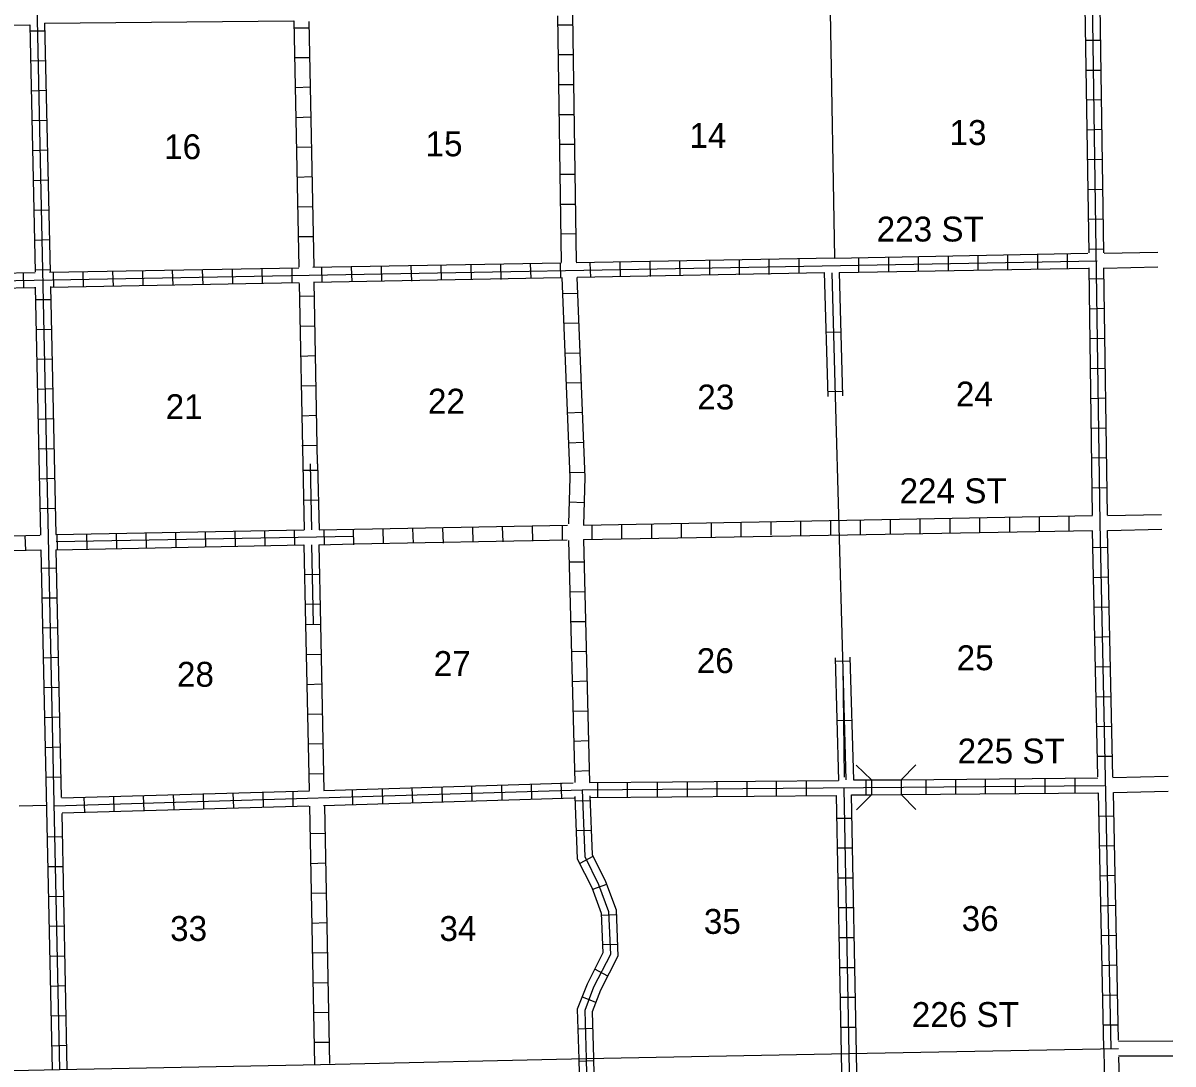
# Model space of a CAD drawing. Extents: x 1826985 to 2172499, y 15894647 to 16271025.
# Drawn here: x 2046535 to 2069663, y 16027751 to 16048680 of the extents above; entities that cross this region are included whole.
import ezdxf

# ---------------------------------------------------------------- set-up
doc = ezdxf.new("R2010")
doc.units = 0
for name, color, linetype in [('L10', 7, 'Continuous'), ('L11', 7, 'Continuous'), ('L13', 7, 'Continuous'), ('L14', 7, 'Continuous'), ('L18', 7, 'Continuous'), ('L30', 7, 'Continuous'), ('L4', 7, 'Continuous'), ('L51', 7, 'Continuous'), ('L8', 7, 'Continuous'), ('L9', 7, 'Continuous')]:
    doc.layers.add(name, color=color, linetype=linetype)

msp = doc.modelspace()

# ---------------------------------------------------------------- linework, layer by layer
at = {"layer": 'L10'}
msp.add_line((2041576, 16048578), (2046670, 16048642), dxfattribs=at)
at = {"layer": 'L11'}
for p, q in [((2068269, 16028060), (2068380, 16022912)), ((2063121, 16022769), (2062995, 16027959)), ((2063422, 16022769), (2063296, 16027959)), ((2068570, 16027891), (2068681, 16022891))]:
    msp.add_line(p, q, dxfattribs=at)
at = {"layer": 'L13'}
for p, q in [((2062771, 16048907), (2062855, 16043961)), ((2062869, 16041178), (2063016, 16035923)), ((2047008, 16032945), (2046460, 16032933))]:
    msp.add_line(p, q, dxfattribs=at)
at = {"layer": 'L18'}
for p, q in [((2063597, 16033461), (2063290, 16033762)), ((2064198, 16033467), (2064489, 16033768)), ((2063597, 16033461), (2064198, 16033467)), ((2063597, 16033461), (2063597, 16033160)), ((2064198, 16033467), (2064198, 16033166)), ((2063597, 16033160), (2063296, 16032859)), ((2063597, 16033160), (2064198, 16033166)), ((2064198, 16033166), (2064494, 16032870))]:
    msp.add_line(p, q, dxfattribs=at)
at = {"layer": 'L4'}
msp.add_lwpolyline([(2041970, 16027527), (2047271, 16027643), (2052519, 16027743), (2057863, 16027859), (2063148, 16027959), (2068565, 16028060)], dxfattribs=at)
at = {"layer": 'L51'}
for p, q in [((2068280, 16044053), (2069357, 16044074)), ((2068269, 16043752), (2069357, 16043779)), ((2068348, 16038778), (2069431, 16038799)), ((2068348, 16038477), (2069436, 16038504)), ((2068454, 16033509), (2069563, 16033535)), ((2068465, 16033208), (2069563, 16033234)), ((2068565, 16028208), (2069663, 16028218)), ((2068565, 16027912), (2069663, 16027917))]:
    msp.add_line(p, q, dxfattribs=at)
at = {"layer": 'L8'}
for p, q in [((2046970, 16048675), (2051980, 16048721)), ((2051980, 16048721), (2052081, 16043768)), ((2051986, 16048583), (2052287, 16048583)), ((2052282, 16048710), (2052382, 16043779)), ((2057298, 16048641), (2057599, 16048641)), ((2046669, 16048520), (2046970, 16048525)), ((2067905, 16048335), (2068206, 16048335)), ((2046690, 16047918), (2046986, 16047929)), ((2051997, 16047987), (2052298, 16047987)), ((2057303, 16048045), (2057604, 16048045)), ((2067910, 16047733), (2068211, 16047733)), ((2057314, 16047443), (2057614, 16047443)), ((2046696, 16047316), (2046997, 16047327)), ((2052013, 16047385), (2052314, 16047395)), ((2067921, 16047137), (2068222, 16047142)), ((2046712, 16046720), (2047013, 16046725)), ((2052023, 16046783), (2052319, 16046793)), ((2057319, 16046841), (2057620, 16046841)), ((2067937, 16046535), (2068238, 16046545)), ((2057329, 16046244), (2057630, 16046244)), ((2046727, 16046118), (2047028, 16046128)), ((2052028, 16046186), (2052329, 16046192)), ((2067947, 16045933), (2068248, 16045943)), ((2052044, 16045584), (2052345, 16045595)), ((2057340, 16045642), (2057636, 16045642)), ((2046738, 16045516), (2047039, 16045526)), ((2067952, 16045336), (2068253, 16045341)), ((2046754, 16044919), (2047055, 16044924)), ((2052055, 16044982), (2052356, 16044993)), ((2057345, 16045040), (2057646, 16045040)), ((2067963, 16044734), (2068264, 16044745)), ((2057356, 16044444), (2057657, 16044449)), ((2046764, 16044317), (2047065, 16044328)), ((2052071, 16044386), (2052372, 16044391)), ((2057662, 16043868), (2062855, 16043961)), ((2062139, 16043942), (2062139, 16043641)), ((2062855, 16043955), (2067952, 16044053)), ((2063338, 16043958), (2063338, 16043662)), ((2063940, 16043974), (2063940, 16043678)), ((2064536, 16043984), (2064536, 16043683)), ((2065138, 16043995), (2065138, 16043694)), ((2065740, 16044011), (2065740, 16043710)), ((2066337, 16044016), (2066337, 16043720)), ((2066939, 16044027), (2066939, 16043726)), ((2067535, 16044043), (2067535, 16043742)), ((2067974, 16044132), (2068269, 16044143)), ((2020687, 16043029), (2068137, 16043900)), ((2046780, 16043720), (2047081, 16043726)), ((2047065, 16043668), (2052081, 16043757)), ((2048940, 16043699), (2048945, 16043404)), ((2049536, 16043710), (2049547, 16043409)), ((2050138, 16043720), (2050149, 16043419)), ((2050740, 16043726), (2050745, 16043435)), ((2051337, 16043742), (2051347, 16043441)), ((2051939, 16043752), (2051944, 16043451)), ((2052361, 16043768), (2057361, 16043858)), ((2052541, 16043757), (2052546, 16043462)), ((2053137, 16043779), (2053148, 16043478)), ((2053739, 16043784), (2053744, 16043483)), ((2054336, 16043794), (2054346, 16043493)), ((2054938, 16043810), (2054948, 16043509)), ((2055540, 16043815), (2055545, 16043520)), ((2056136, 16043826), (2056147, 16043525)), ((2056738, 16043842), (2056749, 16043541)), ((2057340, 16043852), (2057345, 16043562)), ((2057937, 16043858), (2057947, 16043562)), ((2058538, 16043879), (2058544, 16043578)), ((2059140, 16043884), (2059146, 16043583)), ((2059737, 16043895), (2059748, 16043594)), ((2060339, 16043911), (2060339, 16043610)), ((2060936, 16043916), (2060936, 16043620)), ((2061537, 16043926), (2061537, 16043625)), ((2062949, 16043661), (2067963, 16043752)), ((2036690, 16043478), (2046780, 16043662)), ((2046537, 16043652), (2046548, 16043351)), ((2047139, 16043668), (2047145, 16043367)), ((2047736, 16043678), (2047746, 16043377)), ((2048338, 16043683), (2048348, 16043383)), ((2052382, 16043478), (2052452, 16039819)), ((2052387, 16043467), (2057361, 16043562)), ((2057678, 16043567), (2062649, 16043662)), ((2067979, 16043536), (2068280, 16043541)), ((2036696, 16043177), (2046764, 16043361)), ((2047086, 16043367), (2052086, 16043462)), ((2052086, 16043441), (2052160, 16039813)), ((2057382, 16043245), (2057678, 16043251)), ((2046791, 16043119), (2047086, 16043124)), ((2052086, 16043187), (2052387, 16043192)), ((2067989, 16042934), (2068285, 16042944)), ((2052102, 16042585), (2052403, 16042591)), ((2057403, 16042643), (2057704, 16042654)), ((2046807, 16042517), (2047102, 16042527)), ((2067995, 16042337), (2068296, 16042342)), ((2046812, 16041920), (2047113, 16041925)), ((2052113, 16041983), (2052414, 16041994)), ((2057430, 16042041), (2057731, 16042052)), ((2068005, 16041735), (2068306, 16041740)), ((2052129, 16041387), (2052430, 16041392)), ((2057456, 16041445), (2057757, 16041450)), ((2046828, 16041318), (2047129, 16041329)), ((2068010, 16041133), (2068311, 16041144)), ((2046838, 16040716), (2047139, 16040727)), ((2052139, 16040785), (2052440, 16040795)), ((2057477, 16040843), (2057778, 16040853)), ((2068021, 16040537), (2068322, 16040542)), ((2057504, 16040241), (2057805, 16040251)), ((2046854, 16040119), (2047155, 16040125)), ((2052145, 16040183), (2052446, 16040193)), ((2052160, 16039813), (2052188, 16038488)), ((2052310, 16039816), (2052338, 16038490)), ((2052460, 16039819), (2052488, 16038493)), ((2068032, 16039935), (2068327, 16039945)), ((2052462, 16039686), (2052164, 16039680)), ((2057530, 16039644), (2057820, 16039650)), ((2046865, 16039518), (2047166, 16039528)), ((2068037, 16039333), (2068338, 16039343)), ((2052475, 16039090), (2052177, 16039083)), ((2046881, 16038916), (2047182, 16038926)), ((2057519, 16039053), (2057820, 16039042)), ((2057804, 16038581), (2068047, 16038778)), ((2059780, 16038328), (2059780, 16038619)), ((2060380, 16038339), (2060380, 16038631)), ((2060980, 16038350), (2060980, 16038642)), ((2061580, 16038382), (2061580, 16038654)), ((2062180, 16038382), (2062180, 16038665)), ((2062780, 16038382), (2062780, 16038683)), ((2063380, 16038382), (2063380, 16038683)), ((2063982, 16038403), (2063982, 16038699)), ((2064579, 16038409), (2064579, 16038710)), ((2065180, 16038419), (2065180, 16038720)), ((2065777, 16038435), (2065777, 16038736)), ((2066379, 16038440), (2066379, 16038741)), ((2066981, 16038451), (2066981, 16038752)), ((2067578, 16038467), (2067578, 16038768)), ((2036791, 16038192), (2046870, 16038382)), ((2047198, 16038399), (2052188, 16038488)), ((2047218, 16038398), (2047224, 16038100)), ((2047815, 16038409), (2047820, 16038111)), ((2048411, 16038420), (2048417, 16038121)), ((2049008, 16038430), (2049013, 16038132)), ((2049604, 16038441), (2049610, 16038143)), ((2050201, 16038452), (2050206, 16038153)), ((2050797, 16038462), (2050803, 16038164)), ((2051394, 16038473), (2051399, 16038175)), ((2051990, 16038484), (2051996, 16038185)), ((2052488, 16038493), (2057488, 16038583)), ((2052587, 16038494), (2052592, 16038196)), ((2053190, 16038192), (2053179, 16038493)), ((2053787, 16038208), (2053781, 16038509)), ((2054388, 16038219), (2054378, 16038520)), ((2054990, 16038224), (2054980, 16038525)), ((2055587, 16038245), (2055582, 16038541)), ((2056189, 16038250), (2056178, 16038551)), ((2056786, 16038261), (2056780, 16038562)), ((2057387, 16038277), (2057382, 16038578)), ((2057804, 16038293), (2068047, 16038477)), ((2057980, 16038296), (2057980, 16038585)), ((2058580, 16038307), (2058580, 16038596)), ((2059180, 16038317), (2059180, 16038608)), ((2046590, 16038076), (2046580, 16038377)), ((2047198, 16038091), (2052186, 16038187)), ((2053186, 16038356), (2047200, 16038249)), ((2052186, 16038187), (2052219, 16036596)), ((2052336, 16038190), (2052369, 16036599)), ((2052487, 16038192), (2053197, 16038206)), ((2052487, 16038192), (2052520, 16036596)), ((2053197, 16038206), (2057477, 16038287)), ((2036807, 16037902), (2046886, 16038087)), ((2068053, 16038134), (2068354, 16038145)), ((2046907, 16037717), (2047203, 16037728)), ((2057519, 16037844), (2057820, 16037849)), ((2052199, 16037590), (2052498, 16037596)), ((2068069, 16037532), (2068370, 16037543)), ((2057541, 16037242), (2057836, 16037252)), ((2046923, 16037120), (2047224, 16037126)), ((2052212, 16036994), (2052510, 16037000)), ((2068079, 16036936), (2068380, 16036941)), ((2052219, 16036596), (2052287, 16033250)), ((2052224, 16036587), (2052519, 16036592)), ((2052520, 16036596), (2052588, 16033250)), ((2057546, 16036645), (2057847, 16036650)), ((2046928, 16036518), (2047229, 16036524)), ((2068095, 16036334), (2068396, 16036344)), ((2046949, 16035917), (2047245, 16035927)), ((2052229, 16035985), (2052530, 16035990)), ((2057562, 16036043), (2057863, 16036054)), ((2068106, 16035737), (2068406, 16035742)), ((2052245, 16035383), (2052546, 16035394)), ((2057578, 16035441), (2057878, 16035452)), ((2046954, 16035320), (2047255, 16035325)), ((2068121, 16035135), (2068422, 16035140)), ((2046970, 16034718), (2047271, 16034729)), ((2052255, 16034787), (2052556, 16034792)), ((2057599, 16034845), (2057894, 16034850)), ((2068127, 16034533), (2068428, 16034544)), ((2057604, 16034243), (2057905, 16034253)), ((2046981, 16034116), (2047282, 16034127)), ((2052271, 16034185), (2052572, 16034195)), ((2068148, 16033937), (2068443, 16033942)), ((2046997, 16033519), (2047298, 16033525)), ((2052282, 16033583), (2052578, 16033593)), ((2057620, 16033641), (2057921, 16033651)), ((2052588, 16033250), (2057599, 16033403)), ((2053771, 16032991), (2053765, 16033292)), ((2054373, 16033007), (2054362, 16033308)), ((2054969, 16033028), (2054964, 16033324)), ((2055571, 16033044), (2055561, 16033345)), ((2056173, 16033060), (2056163, 16033361)), ((2056770, 16033076), (2056764, 16033377)), ((2057372, 16033102), (2057361, 16033403)), ((2057778, 16033261), (2068285, 16033350)), ((2057931, 16033409), (2062935, 16033451)), ((2058090, 16033409), (2058090, 16033108)), ((2058686, 16033419), (2058686, 16033118)), ((2059288, 16033424), (2059288, 16033129)), ((2059890, 16033424), (2059890, 16033129)), ((2060487, 16033435), (2060487, 16033134)), ((2061089, 16033435), (2061089, 16033134)), ((2061685, 16033445), (2061685, 16033144)), ((2062287, 16033451), (2062287, 16033150)), ((2063148, 16027959), (2063047, 16033292)), ((2063235, 16033461), (2063597, 16033461)), ((2063486, 16033461), (2063486, 16033160)), ((2064198, 16033467), (2068153, 16033504)), ((2064689, 16033467), (2064689, 16033166)), ((2065286, 16033477), (2065286, 16033176)), ((2065888, 16033477), (2065888, 16033176)), ((2066490, 16033482), (2066490, 16033187)), ((2067087, 16033493), (2067087, 16033192)), ((2067688, 16033493), (2067688, 16033192)), ((2047171, 16032944), (2057778, 16033261)), ((2047314, 16033102), (2052298, 16033245)), ((2047778, 16032812), (2047762, 16033108)), ((2048369, 16032828), (2048364, 16033129)), ((2048971, 16032844), (2048961, 16033144)), ((2049573, 16032870), (2049563, 16033166)), ((2050170, 16032886), (2050165, 16033187)), ((2050772, 16032902), (2050761, 16033203)), ((2051374, 16032917), (2051363, 16033218)), ((2051970, 16032933), (2051965, 16033234)), ((2052578, 16032949), (2057620, 16033102)), ((2053169, 16032970), (2053164, 16033266)), ((2057931, 16033108), (2062894, 16033150)), ((2062995, 16027959), (2062894, 16033150)), ((2063296, 16027959), (2063195, 16033160)), ((2063195, 16033160), (2063586, 16033160)), ((2064198, 16033166), (2068153, 16033203)), ((2047324, 16032801), (2052282, 16032944)), ((2052298, 16032933), (2052398, 16027743)), ((2052599, 16032944), (2052699, 16027759)), ((2057937, 16033044), (2057636, 16033034)), ((2062905, 16032690), (2063206, 16032690)), ((2068169, 16032733), (2068470, 16032743)), ((2052303, 16032384), (2052604, 16032395)), ((2057963, 16032442), (2057662, 16032437)), ((2047023, 16032316), (2047324, 16032326)), ((2068190, 16032136), (2068486, 16032141)), ((2057995, 16031920), (2057731, 16031782)), ((2062921, 16032094), (2063222, 16032094)), ((2047039, 16031719), (2047340, 16031724)), ((2052314, 16031782), (2052614, 16031793)), ((2062931, 16031492), (2063227, 16031492)), ((2068195, 16031534), (2068496, 16031545)), ((2058269, 16031360), (2057989, 16031260)), ((2047044, 16031117), (2047345, 16031128)), ((2052329, 16031186), (2052630, 16031191)), ((2058465, 16030753), (2058164, 16030737)), ((2062937, 16030895), (2063238, 16030895)), ((2068211, 16030932), (2068512, 16030943)), ((2047065, 16030520), (2047361, 16030526)), ((2052340, 16030584), (2052636, 16030594)), ((2062952, 16030293), (2063253, 16030293)), ((2068222, 16030336), (2068523, 16030341)), ((2058486, 16030151), (2058190, 16030145)), ((2047071, 16029918), (2047372, 16029924)), ((2052345, 16029987), (2052646, 16029992)), ((2058296, 16029517), (2058032, 16029660)), ((2062963, 16029691), (2063264, 16029691)), ((2068238, 16029734), (2068538, 16029744)), ((2052361, 16029385), (2052662, 16029390)), ((2047086, 16029316), (2047387, 16029327)), ((2068248, 16029137), (2068544, 16029142)), ((2058053, 16028984), (2057773, 16029100)), ((2062974, 16029095), (2063269, 16029095)), ((2047097, 16028720), (2047398, 16028725)), ((2052372, 16028783), (2052673, 16028794)), ((2057995, 16028466), (2057694, 16028451)), ((2062989, 16028493), (2063290, 16028493)), ((2068264, 16028535), (2068565, 16028540)), ((2047113, 16028118), (2047414, 16028128)), ((2052387, 16028187), (2052688, 16028192)), ((2057715, 16027859), (2057820, 16022743)), ((2058010, 16027812), (2057715, 16027801)), ((2057863, 16027859), (2058306, 16006808)), ((2058010, 16027859), (2058121, 16022732))]:
    msp.add_line(p, q, dxfattribs=at)
for points in [[(2068422, 16028060), (2068195, 16038625), (2068047, 16049175), (2067852, 16059133)], [(2046712, 16058716), (2046706, 16054112), (2047271, 16027643)], [(2057287, 16048826), (2057361, 16043868)], [(2057588, 16048842), (2057662, 16043879)], [(2067974, 16044058), (2067894, 16049011)], [(2068269, 16044058), (2068195, 16049016)], [(2046670, 16048642), (2046780, 16043678)], [(2046970, 16048675), (2047081, 16043678)], [(2068047, 16038784), (2067974, 16043757)], [(2068348, 16038784), (2068269, 16043757)], [(2057372, 16043562), (2057530, 16039544), (2057504, 16038609)], [(2057673, 16043562), (2057831, 16039544), (2057804, 16038581)], [(2046780, 16043367), (2046886, 16038382)], [(2047086, 16043383), (2047198, 16038399)], [(2068153, 16033525), (2068047, 16038467)], [(2068454, 16033519), (2068348, 16038477)], [(2057504, 16038277), (2057630, 16033409)], [(2057804, 16038293), (2057931, 16033409)], [(2046896, 16038087), (2047123, 16027643)], [(2047198, 16038091), (2047303, 16033108)], [(2057636, 16033129), (2057678, 16031877), (2057974, 16031302), (2058164, 16030784), (2058195, 16029987), (2057878, 16029353), (2057678, 16028852), (2057715, 16027849)], [(2057778, 16033261), (2057831, 16031920), (2058111, 16031360), (2058311, 16030816), (2058348, 16029950), (2058010, 16029295), (2057831, 16028825), (2057863, 16027859)], [(2057937, 16033144), (2057979, 16031962), (2058253, 16031418), (2058465, 16030853), (2058496, 16029918), (2058148, 16029232), (2057979, 16028799), (2058010, 16027870)], [(2068269, 16028060), (2068164, 16033203)], [(2068570, 16028229), (2068465, 16033208)], [(2047314, 16032785), (2047419, 16027643)]]:
    msp.add_lwpolyline(points, dxfattribs=at)
at = {"layer": 'L9'}
for p, q in [((2062649, 16043662), (2062719, 16041173)), ((2062799, 16043659), (2062869, 16041178)), ((2062949, 16043661), (2063018, 16041182)), ((2062683, 16042462), (2062981, 16042470)), ((2062717, 16041269), (2063015, 16041277)), ((2062866, 16035919), (2062935, 16033451)), ((2063167, 16035851), (2062869, 16035843)), ((2063016, 16035923), (2063085, 16033461)), ((2063166, 16035927), (2063235, 16033461)), ((2063021, 16035742), (2063053, 16033519)), ((2063201, 16034658), (2062902, 16034650)), ((2063269, 16022769), (2063148, 16027959))]:
    msp.add_line(p, q, dxfattribs=at)

# ---------------------------------------------------------------- texts
at = {"layer": 'L14'}
for s, p in [('13', (2065170, 16046228)), ('15', (2054631, 16046001)), ('14', (2059938, 16046170)), ('16', (2049373, 16045943)), ('23', (2060096, 16040911)), ('24', (2065297, 16040970)), ('21', (2049404, 16040716)), ('22', (2054679, 16040827)), ('26', (2060085, 16035610)), ('25', (2065312, 16035668)), ('28', (2049631, 16035336)), ('27', (2054795, 16035552)), ('35', (2060228, 16030367)), ('36', (2065413, 16030425)), ('33', (2049494, 16030225)), ('34', (2054911, 16030225))]:
    msp.add_text(s, height=500, rotation=360, dxfattribs=at).set_placement(p)
at = {"layer": 'L30'}
for s, p in [('223 ST', (2063703, 16044287)), ('224 ST', (2064164, 16039025)), ('225 ST', (2065332, 16033794)), ('226 ST', (2064410, 16028495))]:
    msp.add_text(s, height=500, rotation=360, dxfattribs=at).set_placement(p)

doc.saveas('drawing.dxf')
